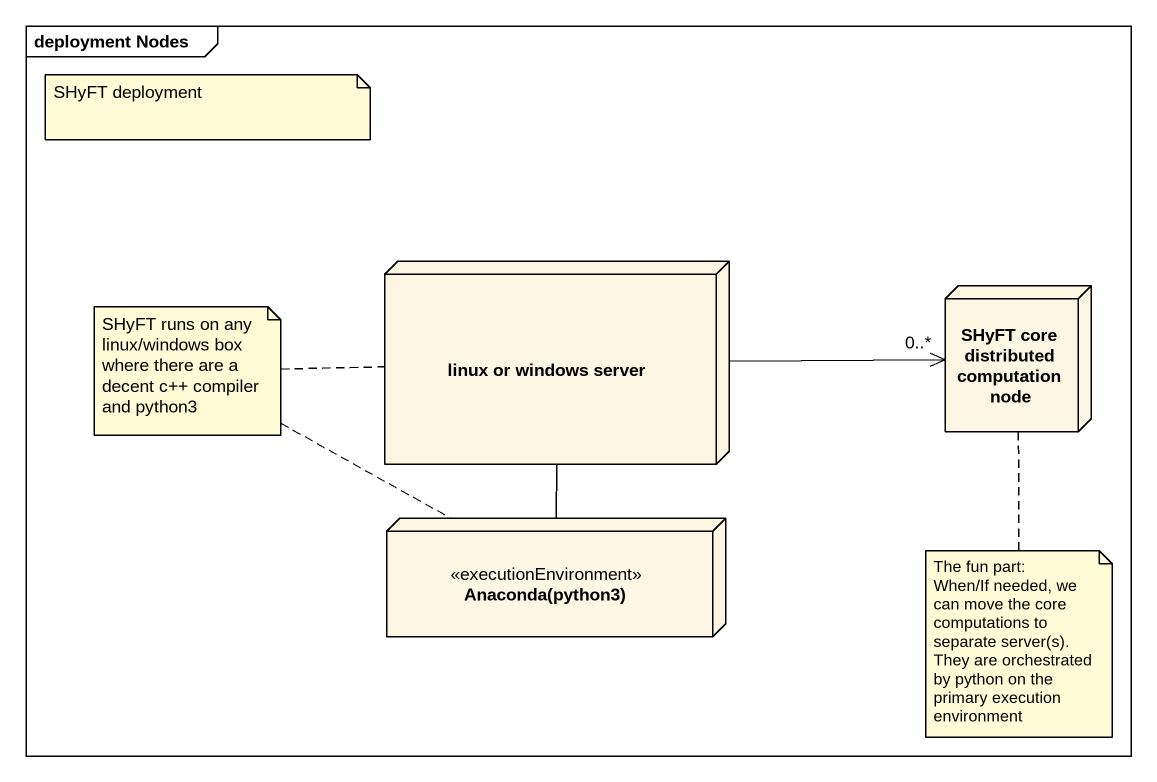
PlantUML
@startuml
mainframe deployment Nodes
node "linux or windows server" as linux_or_windows_server
node "SHyFT core distributed computation node" as SHyFT_core_distributed
node "Anaconda(python3)" as Anaconda_python3 <<executionEnvironment>>
linux_or_windows_server -right-> "0..*" SHyFT_core_distributed
linux_or_windows_server -right- SHyFT_core_distributed
Anaconda_python3 -up- linux_or_windows_server
note as N1
  SHyFT deployment
end note
note as N2
  SHyFT runs on any linux/windows box where there are a decent c++ compiler and python3
end note
N2 .. linux_or_windows_server
N2 .. Anaconda_python3
note bottom of SHyFT_core_distributed
  The fun part:
  When/If needed, we can move the core computations to separate server(s).
  They are orchestrated by python on the primary execution environment
end note
@enduml
